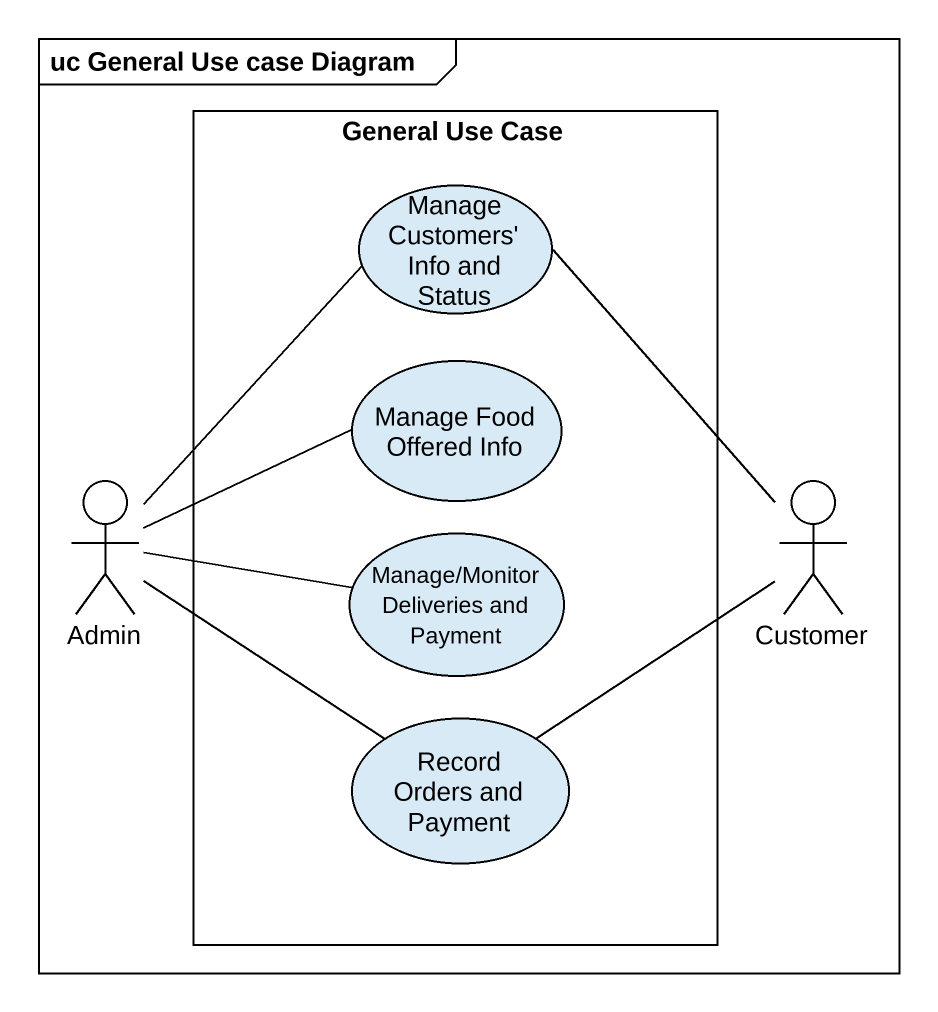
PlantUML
@startuml
mainframe uc General Use case Diagram
rectangle "General Use Case" as General_Use_Case {
  usecase "Manage Customers' Info and Status" as Manage_Customers_Info_and
  usecase "Manage Food Offered Info" as Manage_Food_Offered_Info
  usecase "Manage/Monitor Deliveries and Payment" as Manage_Monitor_Deliveries
  usecase "Record Orders and Payment" as Record_Orders_and_Payment
}
actor Admin
actor Customer
Manage_Customers_Info_and -- Customer
Admin -up- Manage_Customers_Info_and
Admin -right- Manage_Food_Offered_Info
Admin -right- Manage_Monitor_Deliveries
Admin -right- Record_Orders_and_Payment
Record_Orders_and_Payment -right- Customer
@enduml
